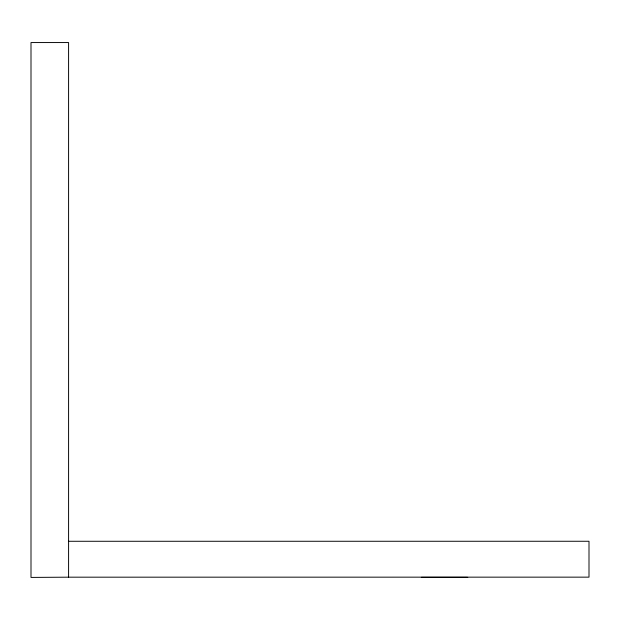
<?xml version="1.0" encoding="UTF-8"?>
<svg xmlns="http://www.w3.org/2000/svg" width="620" height="620" viewBox="0 0 620 620"><rect width="100%" height="100%" fill="white"/><g stroke="black" fill="none" stroke-linecap="round" stroke-linejoin="round"><path stroke-width="0.93" d="M68.588 577.181L31 577.421L31 42.555L68.588 42.555L68.588 577.181L589 577.15L589 541.26L68.588 541.283M421.313 577.329L467.565 577.329M421.492 577.445L467.751 577.445"/></g></svg>
